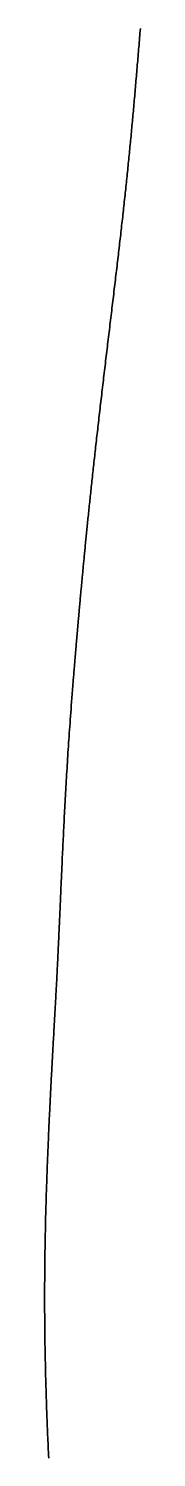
# Model space of a CAD drawing. Header units: inches. Extents: x 130170 to 284068, y 377793 to 804530.
# Drawn here: x 253813.29 to 253816.23, y 736823.76 to 736867.49 of the extents above; entities that cross this region are included whole.
import ezdxf

# ---------------------------------------------------------------- set-up
doc = ezdxf.new("R2010")
doc.units = ezdxf.units.IN
doc.header["$MEASUREMENT"] = 0
doc.layers.add('muni_il', color=7, linetype='Continuous')

msp = doc.modelspace()

# ---------------------------------------------------------------- linework, layer by layer
at = {"layer": 'muni_il'}
for points in [[(253816.227, 736867.494), (253816.221, 736867.421), (253816.215, 736867.349), (253816.209, 736867.277), (253816.203, 736867.206), (253816.197, 736867.135), (253816.191, 736867.064), (253816.185, 736866.993), (253816.179, 736866.922), (253816.173, 736866.852), (253816.168, 736866.782), (253816.162, 736866.712), (253816.156, 736866.643), (253816.15, 736866.573), (253816.144, 736866.504), (253816.138, 736866.436), (253816.133, 736866.367), (253816.127, 736866.298), (253816.121, 736866.23), (253816.115, 736866.162), (253816.109, 736866.094), (253816.104, 736866.027), (253816.098, 736865.959), (253816.092, 736865.892), (253816.086, 736865.825), (253816.081, 736865.758), (253816.075, 736865.691), (253816.069, 736865.625), (253816.063, 736865.558), (253816.057, 736865.492), (253816.052, 736865.426), (253816.046, 736865.36), (253816.04, 736865.294), (253816.034, 736865.228), (253816.028, 736865.163), (253816.023, 736865.097), (253816.017, 736865.032), (253816.011, 736864.967), (253816.005, 736864.902), (253815.999, 736864.837), (253815.993, 736864.772), (253815.987, 736864.707), (253815.981, 736864.643), (253815.975, 736864.578), (253815.969, 736864.513), (253815.963, 736864.449), (253815.957, 736864.384), (253815.951, 736864.32), (253815.945, 736864.256), (253815.939, 736864.191), (253815.933, 736864.127), (253815.927, 736864.063), (253815.921, 736863.999), (253815.914, 736863.935), (253815.908, 736863.87), (253815.902, 736863.806), (253815.896, 736863.742), (253815.889, 736863.678), (253815.883, 736863.614), (253815.877, 736863.549), (253815.87, 736863.485), (253815.864, 736863.421), (253815.857, 736863.357), (253815.851, 736863.293), (253815.844, 736863.228), (253815.837, 736863.164), (253815.831, 736863.099), (253815.824, 736863.035), (253815.817, 736862.97), (253815.811, 736862.906), (253815.804, 736862.841), (253815.797, 736862.776), (253815.79, 736862.711), (253815.783, 736862.646), (253815.776, 736862.581), (253815.77, 736862.516), (253815.762, 736862.451), (253815.755, 736862.385), (253815.748, 736862.32), (253815.741, 736862.254), (253815.734, 736862.189), (253815.727, 736862.123), (253815.719, 736862.057), (253815.712, 736861.991), (253815.705, 736861.925), (253815.698, 736861.858), (253815.69, 736861.792), (253815.683, 736861.725), (253815.675, 736861.658), (253815.668, 736861.591), (253815.66, 736861.524), (253815.652, 736861.457), (253815.645, 736861.39), (253815.637, 736861.322), (253815.629, 736861.254), (253815.622, 736861.186), (253815.614, 736861.118), (253815.606, 736861.05), (253815.598, 736860.982), (253815.59, 736860.913), (253815.582, 736860.845), (253815.574, 736860.776), (253815.566, 736860.707), (253815.558, 736860.637), (253815.55, 736860.568), (253815.542, 736860.499), (253815.533, 736860.429), (253815.525, 736860.359), (253815.517, 736860.289), (253815.509, 736860.219), (253815.5, 736860.148), (253815.492, 736860.078), (253815.483, 736860.007), (253815.475, 736859.936), (253815.467, 736859.865), (253815.458, 736859.794), (253815.45, 736859.723), (253815.441, 736859.652), (253815.433, 736859.58), (253815.424, 736859.508), (253815.415, 736859.436), (253815.407, 736859.364), (253815.398, 736859.292), (253815.389, 736859.22), (253815.381, 736859.148), (253815.372, 736859.075), (253815.363, 736859.003), (253815.354, 736858.93), (253815.346, 736858.857), (253815.337, 736858.784), (253815.328, 736858.711), (253815.319, 736858.638), (253815.31, 736858.565), (253815.302, 736858.492), (253815.293, 736858.418), (253815.284, 736858.345), (253815.275, 736858.271), (253815.266, 736858.198), (253815.257, 736858.124), (253815.248, 736858.051), (253815.24, 736857.977), (253815.231, 736857.903), (253815.222, 736857.83), (253815.213, 736857.756), (253815.204, 736857.682), (253815.195, 736857.609), (253815.186, 736857.535), (253815.178, 736857.461), (253815.169, 736857.387), (253815.16, 736857.314), (253815.151, 736857.24), (253815.142, 736857.167), (253815.134, 736857.093), (253815.125, 736857.02), (253815.116, 736856.946), (253815.107, 736856.873), (253815.099, 736856.8), (253815.09, 736856.727), (253815.081, 736856.654), (253815.073, 736856.581), (253815.064, 736856.508), (253815.055, 736856.435), (253815.047, 736856.363), (253815.038, 736856.29), (253815.03, 736856.218), (253815.021, 736856.146), (253815.013, 736856.074), (253815.004, 736856.002), (253814.996, 736855.93), (253814.988, 736855.859), (253814.98, 736855.788), (253814.971, 736855.716), (253814.963, 736855.646), (253814.955, 736855.575), (253814.947, 736855.505), (253814.939, 736855.435), (253814.93, 736855.365), (253814.923, 736855.295), (253814.915, 736855.226), (253814.907, 736855.156), (253814.899, 736855.087), (253814.891, 736855.019), (253814.883, 736854.95), (253814.875, 736854.882), (253814.868, 736854.815), (253814.86, 736854.747), (253814.853, 736854.68), (253814.845, 736854.613), (253814.838, 736854.546), (253814.83, 736854.48), (253814.823, 736854.414), (253814.815, 736854.349), (253814.808, 736854.283), (253814.801, 736854.218), (253814.794, 736854.154), (253814.787, 736854.09), (253814.78, 736854.026), (253814.773, 736853.962), (253814.766, 736853.899), (253814.759, 736853.836), (253814.752, 736853.774), (253814.745, 736853.712), (253814.739, 736853.65), (253814.732, 736853.588), (253814.725, 736853.528), (253814.719, 736853.467), (253814.713, 736853.407), (253814.706, 736853.347), (253814.7, 736853.287), (253814.693, 736853.228), (253814.687, 736853.17), (253814.681, 736853.111), (253814.675, 736853.053), (253814.669, 736852.996), (253814.663, 736852.939), (253814.657, 736852.882), (253814.651, 736852.826), (253814.645, 736852.77), (253814.639, 736852.714), (253814.634, 736852.659), (253814.628, 736852.604), (253814.622, 736852.55), (253814.617, 736852.495), (253814.611, 736852.442), (253814.606, 736852.389), (253814.601, 736852.336), (253814.595, 736852.283), (253814.59, 736852.231), (253814.585, 736852.179), (253814.58, 736852.128), (253814.575, 736852.077), (253814.569, 736852.026), (253814.564, 736851.976), (253814.559, 736851.926), (253814.555, 736851.877), (253814.55, 736851.828), (253814.545, 736851.779), (253814.54, 736851.73), (253814.535, 736851.682), (253814.531, 736851.635), (253814.526, 736851.587), (253814.521, 736851.54), (253814.517, 736851.494), (253814.512, 736851.447), (253814.508, 736851.401), (253814.504, 736851.356), (253814.499, 736851.31), (253814.495, 736851.265), (253814.491, 736851.221), (253814.486, 736851.177), (253814.482, 736851.133), (253814.478, 736851.089), (253814.474, 736851.046), (253814.47, 736851.003), (253814.466, 736850.96), (253814.462, 736850.918), (253814.458, 736850.876), (253814.454, 736850.834), (253814.45, 736850.793), (253814.446, 736850.752), (253814.442, 736850.711), (253814.438, 736850.671), (253814.435, 736850.63), (253814.431, 736850.591), (253814.427, 736850.551), (253814.424, 736850.512), (253814.42, 736850.473), (253814.417, 736850.434), (253814.413, 736850.396), (253814.409, 736850.358), (253814.406, 736850.32), (253814.402, 736850.283), (253814.399, 736850.245), (253814.396, 736850.208), (253814.392, 736850.172), (253814.389, 736850.135), (253814.386, 736850.099), (253814.382, 736850.063), (253814.379, 736850.028), (253814.376, 736849.992), (253814.373, 736849.957), (253814.37, 736849.923), (253814.366, 736849.888), (253814.363, 736849.854), (253814.36, 736849.82), (253814.357, 736849.786), (253814.354, 736849.752), (253814.351, 736849.719), (253814.348, 736849.686), (253814.345, 736849.653), (253814.343, 736849.621), (253814.34, 736849.588), (253814.337, 736849.556), (253814.334, 736849.524), (253814.331, 736849.493), (253814.328, 736849.461), (253814.326, 736849.43), (253814.323, 736849.399), (253814.32, 736849.368), (253814.317, 736849.337), (253814.315, 736849.307), (253814.312, 736849.276), (253814.309, 736849.246), (253814.307, 736849.216), (253814.304, 736849.186), (253814.301, 736849.157), (253814.299, 736849.127), (253814.296, 736849.098), (253814.294, 736849.068), (253814.291, 736849.039), (253814.289, 736849.01), (253814.286, 736848.981), (253814.284, 736848.953), (253814.281, 736848.924), (253814.279, 736848.895), (253814.276, 736848.867), (253814.274, 736848.838), (253814.271, 736848.81), (253814.269, 736848.781), (253814.266, 736848.753), (253814.264, 736848.725), (253814.262, 736848.696), (253814.259, 736848.668), (253814.257, 736848.64), (253814.254, 736848.611), (253814.252, 736848.583), (253814.25, 736848.555), (253814.247, 736848.526), (253814.245, 736848.498), (253814.242, 736848.469), (253814.24, 736848.44), (253814.237, 736848.411), (253814.235, 736848.382), (253814.232, 736848.353), (253814.23, 736848.324), (253814.228, 736848.294), (253814.225, 736848.265), (253814.223, 736848.235), (253814.22, 736848.205), (253814.217, 736848.174), (253814.215, 736848.143), (253814.212, 736848.112), (253814.21, 736848.081), (253814.207, 736848.049), (253814.204, 736848.016), (253814.201, 736847.984), (253814.199, 736847.95), (253814.196, 736847.916), (253814.193, 736847.881), (253814.19, 736847.846), (253814.187, 736847.81), (253814.184, 736847.773), (253814.181, 736847.734), (253814.178, 736847.695), (253814.174, 736847.655), (253814.142, 736847.25), (253814.123, 736847.006), (253814.114, 736846.888), (253814.105, 736846.774), (253814.097, 736846.662), (253814.089, 736846.552), (253814.081, 736846.444), (253814.073, 736846.338), (253814.065, 736846.233), (253814.058, 736846.13), (253814.05, 736846.028), (253814.043, 736845.926), (253814.036, 736845.825), (253814.029, 736845.726), (253814.022, 736845.626), (253814.016, 736845.528), (253814.009, 736845.43), (253814.003, 736845.332), (253813.997, 736845.235), (253813.991, 736845.138), (253813.984, 736845.041), (253813.978, 736844.945), (253813.973, 736844.85), (253813.967, 736844.754), (253813.961, 736844.659), (253813.955, 736844.564), (253813.95, 736844.47), (253813.944, 736844.376), (253813.939, 736844.283), (253813.934, 736844.189), (253813.929, 736844.097), (253813.923, 736844.005), (253813.919, 736843.913), (253813.913, 736843.822), (253813.909, 736843.731), (253813.904, 736843.641), (253813.899, 736843.551), (253813.895, 736843.462), (253813.89, 736843.374), (253813.885, 736843.286), (253813.881, 736843.199), (253813.877, 736843.113), (253813.872, 736843.027), (253813.868, 736842.942), (253813.864, 736842.858), (253813.86, 736842.774), (253813.856, 736842.692), (253813.852, 736842.61), (253813.848, 736842.529), (253813.844, 736842.448), (253813.84, 736842.369), (253813.837, 736842.29), (253813.833, 736842.212), (253813.829, 736842.135), (253813.826, 736842.059), (253813.822, 736841.983), (253813.819, 736841.909), (253813.816, 736841.835), (253813.812, 736841.762), (253813.809, 736841.69), (253813.806, 736841.619), (253813.803, 736841.548), (253813.8, 736841.478), (253813.797, 736841.41), (253813.794, 736841.342), (253813.791, 736841.274), (253813.788, 736841.208), (253813.785, 736841.142), (253813.782, 736841.078), (253813.779, 736841.013), (253813.776, 736840.95), (253813.773, 736840.888), (253813.771, 736840.826), (253813.768, 736840.764), (253813.765, 736840.704), (253813.763, 736840.644), (253813.76, 736840.585), (253813.758, 736840.527), (253813.755, 736840.469), (253813.753, 736840.412), (253813.75, 736840.356), (253813.748, 736840.3), (253813.745, 736840.244), (253813.743, 736840.19), (253813.74, 736840.136), (253813.738, 736840.082), (253813.736, 736840.029), (253813.733, 736839.976), (253813.731, 736839.924), (253813.729, 736839.873), (253813.726, 736839.821), (253813.724, 736839.771), (253813.722, 736839.721), (253813.719, 736839.671), (253813.717, 736839.621), (253813.715, 736839.572), (253813.713, 736839.524), (253813.71, 736839.475), (253813.708, 736839.427), (253813.706, 736839.38), (253813.704, 736839.333), (253813.701, 736839.286), (253813.699, 736839.239), (253813.697, 736839.193), (253813.695, 736839.146), (253813.693, 736839.101), (253813.69, 736839.055), (253813.688, 736839.009), (253813.686, 736838.964), (253813.684, 736838.919), (253813.681, 736838.874), (253813.679, 736838.83), (253813.677, 736838.785), (253813.675, 736838.741), (253813.673, 736838.697), (253813.67, 736838.653), (253813.668, 736838.609), (253813.666, 736838.565), (253813.664, 736838.521), (253813.661, 736838.478), (253813.659, 736838.434), (253813.657, 736838.391), (253813.655, 736838.347), (253813.652, 736838.304), (253813.65, 736838.261), (253813.648, 736838.217), (253813.646, 736838.174), (253813.643, 736838.131), (253813.641, 736838.088), (253813.639, 736838.045), (253813.636, 736838.001), (253813.634, 736837.958), (253813.632, 736837.915), (253813.629, 736837.872), (253813.627, 736837.828), (253813.625, 736837.785), (253813.622, 736837.742), (253813.62, 736837.698), (253813.617, 736837.655), (253813.615, 736837.611), (253813.613, 736837.568), (253813.61, 736837.524), (253813.608, 736837.48), (253813.605, 736837.437), (253813.603, 736837.393), (253813.6, 736837.349), (253813.598, 736837.305), (253813.595, 736837.261), (253813.593, 736837.216), (253813.59, 736837.172), (253813.588, 736837.127), (253813.586, 736837.083), (253813.583, 736837.038), (253813.58, 736836.993), (253813.578, 736836.948), (253813.575, 736836.903), (253813.573, 736836.857), (253813.57, 736836.812), (253813.568, 736836.766), (253813.565, 736836.721), (253813.563, 736836.675), (253813.56, 736836.629), (253813.557, 736836.582), (253813.555, 736836.536), (253813.552, 736836.49), (253813.55, 736836.443), (253813.547, 736836.396), (253813.544, 736836.349), (253813.542, 736836.302), (253813.539, 736836.255), (253813.536, 736836.207), (253813.534, 736836.159), (253813.531, 736836.111), (253813.529, 736836.063), (253813.526, 736836.015), (253813.523, 736835.967), (253813.521, 736835.918), (253813.518, 736835.869), (253813.515, 736835.82), (253813.513, 736835.771), (253813.51, 736835.722), (253813.507, 736835.672), (253813.504, 736835.622), (253813.502, 736835.572), (253813.499, 736835.522), (253813.496, 736835.472), (253813.494, 736835.421), (253813.491, 736835.371), (253813.488, 736835.32), (253813.486, 736835.268), (253813.483, 736835.217), (253813.48, 736835.166), (253813.478, 736835.114), (253813.475, 736835.062), (253813.472, 736835.01), (253813.469, 736834.957), (253813.467, 736834.905), (253813.464, 736834.852), (253813.461, 736834.799), (253813.459, 736834.746), (253813.456, 736834.693), (253813.453, 736834.639), (253813.451, 736834.586), (253813.448, 736834.532), (253813.445, 736834.477), (253813.443, 736834.423), (253813.44, 736834.369), (253813.437, 736834.314), (253813.435, 736834.259), (253813.432, 736834.204), (253813.429, 736834.148), (253813.427, 736834.093), (253813.424, 736834.037), (253813.422, 736833.981), (253813.419, 736833.925), (253813.417, 736833.869), (253813.414, 736833.812), (253813.411, 736833.756), (253813.409, 736833.699), (253813.406, 736833.642), (253813.404, 736833.584), (253813.401, 736833.527), (253813.399, 736833.469), (253813.396, 736833.411), (253813.394, 736833.353), (253813.391, 736833.295), (253813.389, 736833.237), (253813.386, 736833.178), (253813.384, 736833.119), (253813.382, 736833.06), (253813.379, 736833.001), (253813.377, 736832.942), (253813.374, 736832.882), (253813.372, 736832.822), (253813.37, 736832.763), (253813.367, 736832.702), (253813.365, 736832.642), (253813.363, 736832.582), (253813.361, 736832.521), (253813.358, 736832.46), (253813.356, 736832.399), (253813.354, 736832.338), (253813.352, 736832.276), (253813.35, 736832.215), (253813.348, 736832.153), (253813.345, 736832.091), (253813.343, 736832.029), (253813.341, 736831.966), (253813.339, 736831.904), (253813.337, 736831.841), (253813.335, 736831.778), (253813.333, 736831.715), (253813.332, 736831.651), (253813.33, 736831.588), (253813.328, 736831.524), (253813.326, 736831.46), (253813.324, 736831.396), (253813.322, 736831.332), (253813.321, 736831.268), (253813.319, 736831.203), (253813.317, 736831.138), (253813.316, 736831.073), (253813.314, 736831.008), (253813.313, 736830.942), (253813.311, 736830.876), (253813.31, 736830.81), (253813.308, 736830.744), (253813.307, 736830.678), (253813.305, 736830.612), (253813.304, 736830.545), (253813.303, 736830.478), (253813.302, 736830.411), (253813.3, 736830.343), (253813.299, 736830.276), (253813.298, 736830.208), (253813.297, 736830.14), (253813.296, 736830.072), (253813.295, 736830.003), (253813.294, 736829.935), (253813.293, 736829.866), (253813.292, 736829.797), (253813.291, 736829.727), (253813.291, 736829.658), (253813.29, 736829.588), (253813.289, 736829.518), (253813.289, 736829.448), (253813.288, 736829.377), (253813.287, 736829.306), (253813.287, 736829.235), (253813.287, 736829.164), (253813.286, 736829.093), (253813.286, 736829.021), (253813.286, 736828.949), (253813.285, 736828.876), (253813.285, 736828.804), (253813.285, 736828.731), (253813.285, 736828.658), (253813.285, 736828.585), (253813.285, 736828.511), (253813.286, 736828.437), (253813.286, 736828.363), (253813.286, 736828.289), (253813.286, 736828.214), (253813.287, 736828.139), (253813.287, 736828.064), (253813.288, 736827.989), (253813.288, 736827.913), (253813.289, 736827.837), (253813.29, 736827.76), (253813.29, 736827.684), (253813.291, 736827.607), (253813.292, 736827.53), (253813.293, 736827.452), (253813.294, 736827.374), (253813.295, 736827.296), (253813.296, 736827.218), (253813.298, 736827.139), (253813.299, 736827.06), (253813.3, 736826.981), (253813.302, 736826.901), (253813.303, 736826.821), (253813.305, 736826.741), (253813.307, 736826.661), (253813.309, 736826.58), (253813.31, 736826.499), (253813.312, 736826.417), (253813.314, 736826.335), (253813.316, 736826.253), (253813.318, 736826.171), (253813.321, 736826.088), (253813.323, 736826.005), (253813.325, 736825.922), (253813.328, 736825.838), (253813.33, 736825.754), (253813.333, 736825.67), (253813.336, 736825.585), (253813.338, 736825.5), (253813.341, 736825.415), (253813.344, 736825.33), (253813.347, 736825.244), (253813.35, 736825.158), (253813.354, 736825.071), (253813.357, 736824.984), (253813.36, 736824.897), (253813.364, 736824.81), (253813.367, 736824.722), (253813.371, 736824.634), (253813.374, 736824.545), (253813.378, 736824.457), (253813.382, 736824.368), (253813.386, 736824.279), (253813.39, 736824.189), (253813.394, 736824.099), (253813.398, 736824.009), (253813.403, 736823.918), (253813.407, 736823.828), (253813.412, 736823.736)], [(253813.412, 736823.736), (253813.407, 736823.828), (253813.403, 736823.918), (253813.398, 736824.009), (253813.394, 736824.099), (253813.39, 736824.189), (253813.386, 736824.279), (253813.382, 736824.368), (253813.378, 736824.457), (253813.374, 736824.545), (253813.371, 736824.634), (253813.367, 736824.722), (253813.364, 736824.81), (253813.36, 736824.897), (253813.357, 736824.984), (253813.354, 736825.071), (253813.35, 736825.158), (253813.347, 736825.244), (253813.344, 736825.33), (253813.341, 736825.415), (253813.338, 736825.5), (253813.336, 736825.585), (253813.333, 736825.67), (253813.33, 736825.754), (253813.328, 736825.838), (253813.325, 736825.922), (253813.323, 736826.005), (253813.321, 736826.088), (253813.318, 736826.171), (253813.316, 736826.253), (253813.314, 736826.335), (253813.312, 736826.417), (253813.31, 736826.499), (253813.309, 736826.58), (253813.307, 736826.661), (253813.305, 736826.741), (253813.303, 736826.821), (253813.302, 736826.901), (253813.3, 736826.981), (253813.299, 736827.06), (253813.298, 736827.139), (253813.296, 736827.218), (253813.295, 736827.296), (253813.294, 736827.374), (253813.293, 736827.452), (253813.292, 736827.53), (253813.291, 736827.607), (253813.29, 736827.684), (253813.29, 736827.76), (253813.289, 736827.837), (253813.288, 736827.913), (253813.288, 736827.989), (253813.287, 736828.064), (253813.287, 736828.139), (253813.286, 736828.214), (253813.286, 736828.289), (253813.286, 736828.363), (253813.286, 736828.437), (253813.285, 736828.511), (253813.285, 736828.585), (253813.285, 736828.658), (253813.285, 736828.731), (253813.285, 736828.804), (253813.285, 736828.876), (253813.286, 736828.949), (253813.286, 736829.021), (253813.286, 736829.093), (253813.287, 736829.164), (253813.287, 736829.235), (253813.287, 736829.306), (253813.288, 736829.377), (253813.289, 736829.448), (253813.289, 736829.518), (253813.29, 736829.588), (253813.291, 736829.658), (253813.291, 736829.727), (253813.292, 736829.797), (253813.293, 736829.866), (253813.294, 736829.935), (253813.295, 736830.003), (253813.296, 736830.072), (253813.297, 736830.14), (253813.298, 736830.208), (253813.299, 736830.276), (253813.3, 736830.343), (253813.302, 736830.411), (253813.303, 736830.478), (253813.304, 736830.545), (253813.305, 736830.612), (253813.307, 736830.678), (253813.308, 736830.744), (253813.31, 736830.81), (253813.311, 736830.876), (253813.313, 736830.942), (253813.314, 736831.008), (253813.316, 736831.073), (253813.317, 736831.138), (253813.319, 736831.203), (253813.321, 736831.268), (253813.322, 736831.332), (253813.324, 736831.396), (253813.326, 736831.46), (253813.328, 736831.524), (253813.33, 736831.588), (253813.332, 736831.651), (253813.333, 736831.715), (253813.335, 736831.778), (253813.337, 736831.841), (253813.339, 736831.904), (253813.341, 736831.966), (253813.343, 736832.029), (253813.345, 736832.091), (253813.348, 736832.153), (253813.35, 736832.215), (253813.352, 736832.276), (253813.354, 736832.338), (253813.356, 736832.399), (253813.358, 736832.46), (253813.361, 736832.521), (253813.363, 736832.582), (253813.365, 736832.642), (253813.367, 736832.702), (253813.37, 736832.763), (253813.372, 736832.822), (253813.374, 736832.882), (253813.377, 736832.942), (253813.379, 736833.001), (253813.382, 736833.06), (253813.384, 736833.119), (253813.386, 736833.178), (253813.389, 736833.237), (253813.391, 736833.295), (253813.394, 736833.353), (253813.396, 736833.411), (253813.399, 736833.469), (253813.401, 736833.527), (253813.404, 736833.584), (253813.406, 736833.642), (253813.409, 736833.699), (253813.411, 736833.756), (253813.414, 736833.812), (253813.417, 736833.869), (253813.419, 736833.925), (253813.422, 736833.981), (253813.424, 736834.037), (253813.427, 736834.093), (253813.429, 736834.148), (253813.432, 736834.204), (253813.435, 736834.259), (253813.437, 736834.314), (253813.44, 736834.369), (253813.443, 736834.423), (253813.445, 736834.477), (253813.448, 736834.532), (253813.451, 736834.586), (253813.453, 736834.639), (253813.456, 736834.693), (253813.459, 736834.746), (253813.461, 736834.799), (253813.464, 736834.852), (253813.467, 736834.905), (253813.469, 736834.957), (253813.472, 736835.01), (253813.475, 736835.062), (253813.478, 736835.114), (253813.48, 736835.166), (253813.483, 736835.217), (253813.486, 736835.268), (253813.488, 736835.32), (253813.491, 736835.371), (253813.494, 736835.421), (253813.496, 736835.472), (253813.499, 736835.522), (253813.502, 736835.572), (253813.504, 736835.622), (253813.507, 736835.672), (253813.51, 736835.722), (253813.513, 736835.771), (253813.515, 736835.82), (253813.518, 736835.869), (253813.521, 736835.918), (253813.523, 736835.967), (253813.526, 736836.015), (253813.529, 736836.063), (253813.531, 736836.111), (253813.534, 736836.159), (253813.536, 736836.207), (253813.539, 736836.255), (253813.542, 736836.302), (253813.544, 736836.349), (253813.547, 736836.396), (253813.55, 736836.443), (253813.552, 736836.49), (253813.555, 736836.536), (253813.557, 736836.582), (253813.56, 736836.629), (253813.563, 736836.675), (253813.565, 736836.721), (253813.568, 736836.766), (253813.57, 736836.812), (253813.573, 736836.857), (253813.575, 736836.903), (253813.578, 736836.948), (253813.58, 736836.993), (253813.583, 736837.038), (253813.586, 736837.083), (253813.588, 736837.127), (253813.59, 736837.172), (253813.593, 736837.216), (253813.595, 736837.261), (253813.598, 736837.305), (253813.6, 736837.349), (253813.603, 736837.393), (253813.605, 736837.437), (253813.608, 736837.48), (253813.61, 736837.524), (253813.613, 736837.568), (253813.615, 736837.611), (253813.617, 736837.655), (253813.62, 736837.698), (253813.622, 736837.742), (253813.625, 736837.785), (253813.627, 736837.828), (253813.629, 736837.872), (253813.632, 736837.915), (253813.634, 736837.958), (253813.636, 736838.001), (253813.639, 736838.045), (253813.641, 736838.088), (253813.643, 736838.131), (253813.646, 736838.174), (253813.648, 736838.217), (253813.65, 736838.261), (253813.652, 736838.304), (253813.655, 736838.347), (253813.657, 736838.391), (253813.659, 736838.434), (253813.661, 736838.478), (253813.664, 736838.521), (253813.666, 736838.565), (253813.668, 736838.609), (253813.67, 736838.653), (253813.673, 736838.697), (253813.675, 736838.741), (253813.677, 736838.785), (253813.679, 736838.83), (253813.681, 736838.874), (253813.684, 736838.919), (253813.686, 736838.964), (253813.688, 736839.009), (253813.69, 736839.055), (253813.693, 736839.101), (253813.695, 736839.146), (253813.697, 736839.193), (253813.699, 736839.239), (253813.701, 736839.286), (253813.704, 736839.333), (253813.706, 736839.38), (253813.708, 736839.427), (253813.71, 736839.475), (253813.713, 736839.524), (253813.715, 736839.572), (253813.717, 736839.621), (253813.719, 736839.671), (253813.722, 736839.721), (253813.724, 736839.771), (253813.726, 736839.821), (253813.729, 736839.873), (253813.731, 736839.924), (253813.733, 736839.976), (253813.736, 736840.029), (253813.738, 736840.082), (253813.74, 736840.136), (253813.743, 736840.19), (253813.745, 736840.244), (253813.748, 736840.3), (253813.75, 736840.356), (253813.753, 736840.412), (253813.755, 736840.469), (253813.758, 736840.527), (253813.76, 736840.585), (253813.763, 736840.644), (253813.765, 736840.704), (253813.768, 736840.764), (253813.771, 736840.826), (253813.773, 736840.888), (253813.776, 736840.95), (253813.779, 736841.013), (253813.782, 736841.078), (253813.785, 736841.142), (253813.788, 736841.208), (253813.791, 736841.274), (253813.794, 736841.342), (253813.797, 736841.41), (253813.8, 736841.478), (253813.803, 736841.548), (253813.806, 736841.619), (253813.809, 736841.69), (253813.812, 736841.762), (253813.816, 736841.835), (253813.819, 736841.909), (253813.822, 736841.983), (253813.826, 736842.059), (253813.829, 736842.135), (253813.833, 736842.212), (253813.837, 736842.29), (253813.84, 736842.369), (253813.844, 736842.448), (253813.848, 736842.529), (253813.852, 736842.61), (253813.856, 736842.692), (253813.86, 736842.774), (253813.864, 736842.858), (253813.868, 736842.942), (253813.872, 736843.027), (253813.877, 736843.113), (253813.881, 736843.199), (253813.885, 736843.286), (253813.89, 736843.374), (253813.895, 736843.462), (253813.899, 736843.551), (253813.904, 736843.641), (253813.909, 736843.731), (253813.913, 736843.822), (253813.919, 736843.913), (253813.923, 736844.005), (253813.929, 736844.097), (253813.934, 736844.189), (253813.939, 736844.283), (253813.944, 736844.376), (253813.95, 736844.47), (253813.955, 736844.564), (253813.961, 736844.659), (253813.967, 736844.754), (253813.973, 736844.85), (253813.978, 736844.945), (253813.984, 736845.041), (253813.991, 736845.138), (253813.997, 736845.235), (253814.003, 736845.332), (253814.009, 736845.43), (253814.016, 736845.528), (253814.022, 736845.626), (253814.029, 736845.726), (253814.036, 736845.825), (253814.043, 736845.926), (253814.05, 736846.028), (253814.058, 736846.13), (253814.065, 736846.233), (253814.073, 736846.338), (253814.081, 736846.444), (253814.089, 736846.552), (253814.097, 736846.662), (253814.105, 736846.774), (253814.114, 736846.888), (253814.123, 736847.006), (253814.142, 736847.25), (253814.174, 736847.655), (253814.178, 736847.695), (253814.181, 736847.734), (253814.184, 736847.773), (253814.187, 736847.81), (253814.19, 736847.846), (253814.193, 736847.881), (253814.196, 736847.916), (253814.199, 736847.95), (253814.201, 736847.984), (253814.204, 736848.016), (253814.207, 736848.049), (253814.21, 736848.081), (253814.212, 736848.112), (253814.215, 736848.143), (253814.217, 736848.174), (253814.22, 736848.205), (253814.223, 736848.235), (253814.225, 736848.265), (253814.228, 736848.294), (253814.23, 736848.324), (253814.232, 736848.353), (253814.235, 736848.382), (253814.237, 736848.411), (253814.24, 736848.44), (253814.242, 736848.469), (253814.245, 736848.498), (253814.247, 736848.526), (253814.25, 736848.555), (253814.252, 736848.583), (253814.254, 736848.611), (253814.257, 736848.64), (253814.259, 736848.668), (253814.262, 736848.696), (253814.264, 736848.725), (253814.266, 736848.753), (253814.269, 736848.781), (253814.271, 736848.81), (253814.274, 736848.838), (253814.276, 736848.867), (253814.279, 736848.895), (253814.281, 736848.924), (253814.284, 736848.953), (253814.286, 736848.981), (253814.289, 736849.01), (253814.291, 736849.039), (253814.294, 736849.068), (253814.296, 736849.098), (253814.299, 736849.127), (253814.301, 736849.157), (253814.304, 736849.186), (253814.307, 736849.216), (253814.309, 736849.246), (253814.312, 736849.276), (253814.315, 736849.307), (253814.317, 736849.337), (253814.32, 736849.368), (253814.323, 736849.399), (253814.326, 736849.43), (253814.328, 736849.461), (253814.331, 736849.493), (253814.334, 736849.524), (253814.337, 736849.556), (253814.34, 736849.588), (253814.343, 736849.621), (253814.345, 736849.653), (253814.348, 736849.686), (253814.351, 736849.719), (253814.354, 736849.752), (253814.357, 736849.786), (253814.36, 736849.82), (253814.363, 736849.854), (253814.366, 736849.888), (253814.37, 736849.923), (253814.373, 736849.957), (253814.376, 736849.992), (253814.379, 736850.028), (253814.382, 736850.063), (253814.386, 736850.099), (253814.389, 736850.135), (253814.392, 736850.172), (253814.396, 736850.208), (253814.399, 736850.245), (253814.402, 736850.283), (253814.406, 736850.32), (253814.409, 736850.358), (253814.413, 736850.396), (253814.417, 736850.434), (253814.42, 736850.473), (253814.424, 736850.512), (253814.427, 736850.551), (253814.431, 736850.591), (253814.435, 736850.63), (253814.438, 736850.671), (253814.442, 736850.711), (253814.446, 736850.752), (253814.45, 736850.793), (253814.454, 736850.834), (253814.458, 736850.876), (253814.462, 736850.918), (253814.466, 736850.96), (253814.47, 736851.003), (253814.474, 736851.046), (253814.478, 736851.089), (253814.482, 736851.133), (253814.486, 736851.177), (253814.491, 736851.221), (253814.495, 736851.265), (253814.499, 736851.31), (253814.504, 736851.356), (253814.508, 736851.401), (253814.512, 736851.447), (253814.517, 736851.494), (253814.521, 736851.54), (253814.526, 736851.587), (253814.531, 736851.635), (253814.535, 736851.682), (253814.54, 736851.73), (253814.545, 736851.779), (253814.55, 736851.828), (253814.555, 736851.877), (253814.559, 736851.926), (253814.564, 736851.976), (253814.569, 736852.026), (253814.575, 736852.077), (253814.58, 736852.128), (253814.585, 736852.179), (253814.59, 736852.231), (253814.595, 736852.283), (253814.601, 736852.336), (253814.606, 736852.389), (253814.611, 736852.442), (253814.617, 736852.495), (253814.622, 736852.55), (253814.628, 736852.604), (253814.634, 736852.659), (253814.639, 736852.714), (253814.645, 736852.77), (253814.651, 736852.826), (253814.657, 736852.882), (253814.663, 736852.939), (253814.669, 736852.996), (253814.675, 736853.053), (253814.681, 736853.111), (253814.687, 736853.17), (253814.693, 736853.228), (253814.7, 736853.287), (253814.706, 736853.347), (253814.713, 736853.407), (253814.719, 736853.467), (253814.725, 736853.528), (253814.732, 736853.588), (253814.739, 736853.65), (253814.745, 736853.712), (253814.752, 736853.774), (253814.759, 736853.836), (253814.766, 736853.899), (253814.773, 736853.962), (253814.78, 736854.026), (253814.787, 736854.09), (253814.794, 736854.154), (253814.801, 736854.218), (253814.808, 736854.283), (253814.815, 736854.349), (253814.823, 736854.414), (253814.83, 736854.48), (253814.838, 736854.546), (253814.845, 736854.613), (253814.853, 736854.68), (253814.86, 736854.747), (253814.868, 736854.815), (253814.875, 736854.882), (253814.883, 736854.95), (253814.891, 736855.019), (253814.899, 736855.087), (253814.907, 736855.156), (253814.915, 736855.226), (253814.923, 736855.295), (253814.93, 736855.365), (253814.939, 736855.435), (253814.947, 736855.505), (253814.955, 736855.575), (253814.963, 736855.646), (253814.971, 736855.716), (253814.98, 736855.788), (253814.988, 736855.859), (253814.996, 736855.93), (253815.004, 736856.002), (253815.013, 736856.074), (253815.021, 736856.146), (253815.03, 736856.218), (253815.038, 736856.29), (253815.047, 736856.363), (253815.055, 736856.435), (253815.064, 736856.508), (253815.073, 736856.581), (253815.081, 736856.654), (253815.09, 736856.727), (253815.099, 736856.8), (253815.107, 736856.873), (253815.116, 736856.946), (253815.125, 736857.02), (253815.134, 736857.093), (253815.142, 736857.167), (253815.151, 736857.24), (253815.16, 736857.314), (253815.169, 736857.387), (253815.178, 736857.461), (253815.186, 736857.535), (253815.195, 736857.609), (253815.204, 736857.682), (253815.213, 736857.756), (253815.222, 736857.83), (253815.231, 736857.903), (253815.24, 736857.977), (253815.248, 736858.051), (253815.257, 736858.124), (253815.266, 736858.198), (253815.275, 736858.271), (253815.284, 736858.345), (253815.293, 736858.418), (253815.302, 736858.492), (253815.31, 736858.565), (253815.319, 736858.638), (253815.328, 736858.711), (253815.337, 736858.784), (253815.346, 736858.857), (253815.354, 736858.93), (253815.363, 736859.003), (253815.372, 736859.075), (253815.381, 736859.148), (253815.389, 736859.22), (253815.398, 736859.292), (253815.407, 736859.364), (253815.415, 736859.436), (253815.424, 736859.508), (253815.433, 736859.58), (253815.441, 736859.652), (253815.45, 736859.723), (253815.458, 736859.794), (253815.467, 736859.865), (253815.475, 736859.936), (253815.483, 736860.007), (253815.492, 736860.078), (253815.5, 736860.148), (253815.509, 736860.219), (253815.517, 736860.289), (253815.525, 736860.359), (253815.533, 736860.429), (253815.542, 736860.499), (253815.55, 736860.568), (253815.558, 736860.637), (253815.566, 736860.707), (253815.574, 736860.776), (253815.582, 736860.845), (253815.59, 736860.913), (253815.598, 736860.982), (253815.606, 736861.05), (253815.614, 736861.118), (253815.622, 736861.186), (253815.629, 736861.254), (253815.637, 736861.322), (253815.645, 736861.39), (253815.652, 736861.457), (253815.66, 736861.524), (253815.668, 736861.591), (253815.675, 736861.658), (253815.683, 736861.725), (253815.69, 736861.792), (253815.698, 736861.858), (253815.705, 736861.925), (253815.712, 736861.991), (253815.719, 736862.057), (253815.727, 736862.123), (253815.734, 736862.189), (253815.741, 736862.254), (253815.748, 736862.32), (253815.755, 736862.385), (253815.762, 736862.451), (253815.77, 736862.516), (253815.776, 736862.581), (253815.783, 736862.646), (253815.79, 736862.711), (253815.797, 736862.776), (253815.804, 736862.841), (253815.811, 736862.906), (253815.817, 736862.97), (253815.824, 736863.035), (253815.831, 736863.099), (253815.837, 736863.164), (253815.844, 736863.228), (253815.851, 736863.293), (253815.857, 736863.357), (253815.864, 736863.421), (253815.87, 736863.485), (253815.877, 736863.549), (253815.883, 736863.614), (253815.889, 736863.678), (253815.896, 736863.742), (253815.902, 736863.806), (253815.908, 736863.87), (253815.914, 736863.935), (253815.921, 736863.999), (253815.927, 736864.063), (253815.933, 736864.127), (253815.939, 736864.191), (253815.945, 736864.256), (253815.951, 736864.32), (253815.957, 736864.384), (253815.963, 736864.449), (253815.969, 736864.513), (253815.975, 736864.578), (253815.981, 736864.643), (253815.987, 736864.707), (253815.993, 736864.772), (253815.999, 736864.837), (253816.005, 736864.902), (253816.011, 736864.967), (253816.017, 736865.032), (253816.023, 736865.097), (253816.028, 736865.163), (253816.034, 736865.228), (253816.04, 736865.294), (253816.046, 736865.36), (253816.052, 736865.426), (253816.057, 736865.492), (253816.063, 736865.558), (253816.069, 736865.625), (253816.075, 736865.691), (253816.081, 736865.758), (253816.086, 736865.825), (253816.092, 736865.892), (253816.098, 736865.959), (253816.104, 736866.027), (253816.109, 736866.094), (253816.115, 736866.162), (253816.121, 736866.23), (253816.127, 736866.298), (253816.133, 736866.367), (253816.138, 736866.436), (253816.144, 736866.504), (253816.15, 736866.573), (253816.156, 736866.643), (253816.162, 736866.712), (253816.168, 736866.782), (253816.173, 736866.852), (253816.179, 736866.922), (253816.185, 736866.993), (253816.191, 736867.064), (253816.197, 736867.135), (253816.203, 736867.206), (253816.209, 736867.277), (253816.215, 736867.349), (253816.221, 736867.421), (253816.227, 736867.494)]]:
    msp.add_lwpolyline(points, dxfattribs=at)

doc.saveas('drawing.dxf')
